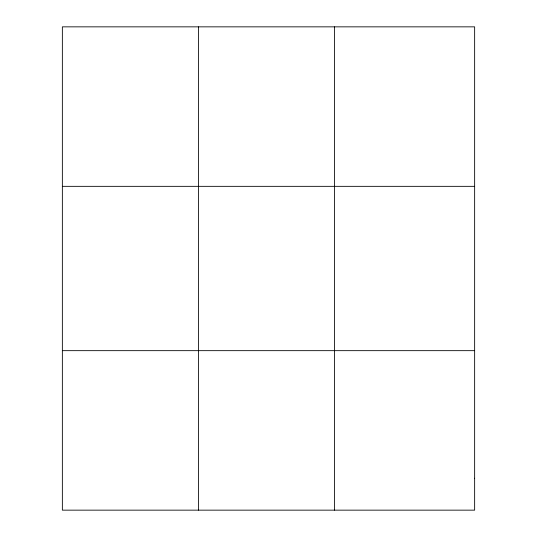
<?xml version="1.0" encoding="UTF-8"?>
<svg xmlns="http://www.w3.org/2000/svg" width="537" height="537" viewBox="0 0 537 537"><rect width="100%" height="100%" fill="white"/><g stroke="black" fill="none" stroke-linecap="round" stroke-linejoin="round"><path stroke-width="0.81" d="M198.415 26.85L198.415 510.15M334.464 26.85L334.464 510.15M62.359 186.339L474.641 186.339M62.359 350.661L474.641 350.661M474.641 478.252L474.641 510.15L62.359 510.15L62.359 26.85L474.641 26.85L474.641 478.252"/></g></svg>
